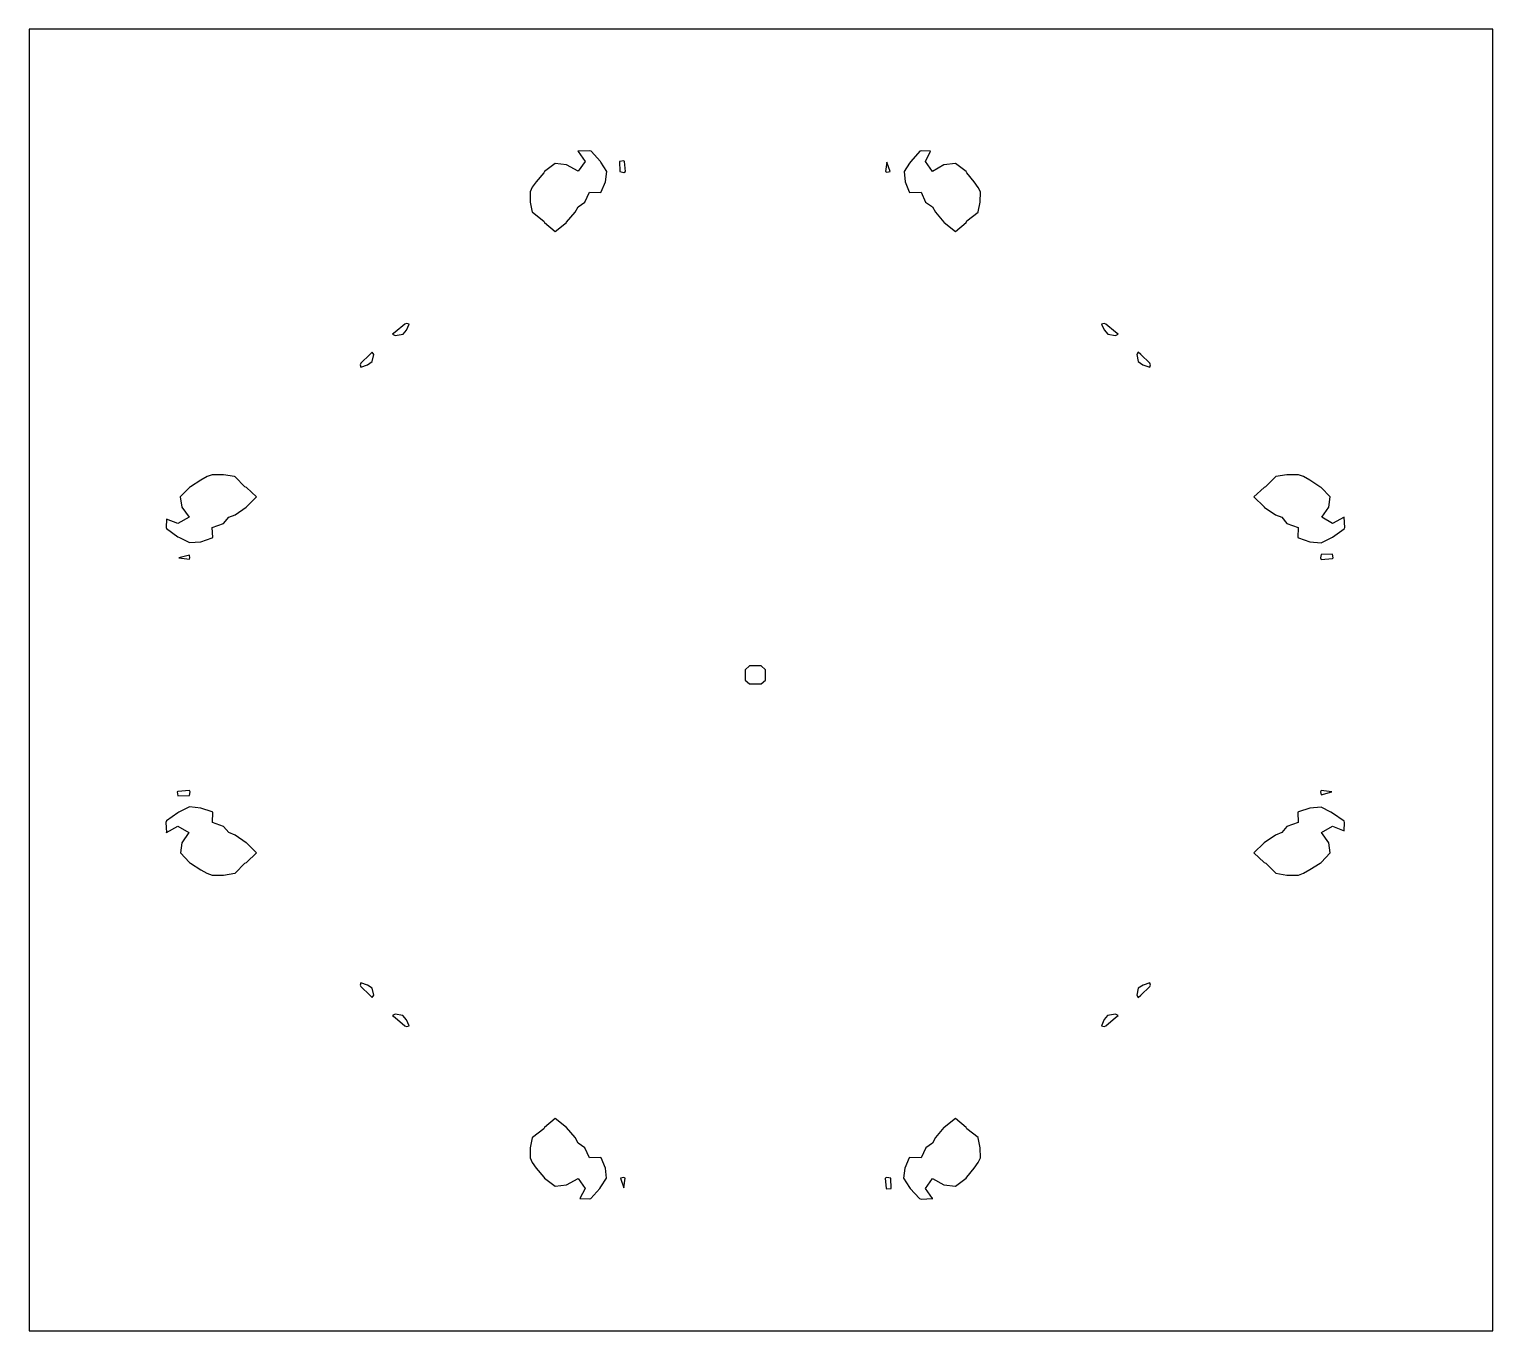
# Model space of a CAD drawing. Header units: metres. Extents: x -2.86 to 2.86, y -2.54 to 2.54.
import ezdxf

# ---------------------------------------------------------------- set-up
doc = ezdxf.new("R2010")
doc.units = ezdxf.units.M
doc.layers.add('CONDUCTIVE_PATCHES', color=1, linetype='Continuous')
doc.layers.add('UNIT_CELL_BOUND', color=7, linetype='Continuous')

msp = doc.modelspace()

# ---------------------------------------------------------------- linework, layer by layer
at = {"layer": 'CONDUCTIVE_PATCHES'}
for points in [[(-0.76, 1.7859), (-0.759, 1.7866), (-0.7258, 1.8256), (-0.7144, 1.8474), (-0.6877, 1.8653), (-0.6697, 1.9045), (-0.6251, 1.9034), (-0.6237, 1.905), (-0.6068, 1.9447), (-0.6017, 1.9844), (-0.6251, 2.0209), (-0.6272, 2.0241), (-0.6632, 2.0638), (-0.6697, 2.0658), (-0.7144, 2.0639), (-0.7151, 2.0638), (-0.7144, 2.0635), (-0.6872, 2.0241), (-0.7144, 1.986), (-0.759, 2.0104), (-0.8037, 2.0155), (-0.8459, 1.9844), (-0.8483, 1.9801), (-0.8776, 1.9447), (-0.893, 1.9231), (-0.9016, 1.905), (-0.9012, 1.8653), (-0.893, 1.8266), (-0.8924, 1.8256), (-0.8483, 1.7914), (-0.846, 1.7859), (-0.8037, 1.7508), (-0.76, 1.7859)], [(0.8011, 1.7859), (0.8037, 1.7919), (0.8475, 1.8256), (0.8483, 1.827), (0.8563, 1.8653), (0.8568, 1.905), (0.8483, 1.9229), (0.8329, 1.9447), (0.8037, 1.9802), (0.8013, 1.9844), (0.759, 2.0157), (0.7144, 2.0104), (0.6697, 1.9855), (0.642, 2.0241), (0.6624, 2.0638), (0.6251, 2.0653), (0.6202, 2.0638), (0.5846, 2.0241), (0.5804, 2.018), (0.5587, 1.9844), (0.5624, 1.9447), (0.579, 1.905), (0.5804, 1.9032), (0.6251, 1.9048), (0.6427, 1.8653), (0.6697, 1.8472), (0.681, 1.8256), (0.7144, 1.7866), (0.7153, 1.7859), (0.759, 1.751), (0.8011, 1.7859)], [(-0.5291, 1.9844), (-0.5336, 2.0241), (-0.5358, 2.0261), (-0.5531, 2.0241), (-0.5515, 1.9844), (-0.5358, 1.9816), (-0.5291, 1.9844)], [(0.504, 1.9844), (0.4911, 2.0213), (0.4858, 1.9844), (0.4911, 1.9821), (0.504, 1.9844)], [(-1.3979, 1.3494), (-1.3841, 1.3654), (-1.3739, 1.3891), (-1.3841, 1.3918), (-1.3907, 1.3891), (-1.4287, 1.3577), (-1.4391, 1.3494), (-1.4287, 1.3443), (-1.3979, 1.3494)], [(1.3944, 1.3494), (1.3841, 1.3576), (1.346, 1.3891), (1.3395, 1.3918), (1.3295, 1.3891), (1.3395, 1.3662), (1.354, 1.3494), (1.3841, 1.3444), (1.3944, 1.3494)], [(-1.537, 1.2303), (-1.518, 1.2432), (-1.5124, 1.27), (-1.518, 1.2792), (-1.5274, 1.27), (-1.5627, 1.2361), (-1.5657, 1.2303), (-1.5627, 1.2215), (-1.537, 1.2303)], [(1.5211, 1.2303), (1.518, 1.2362), (1.4827, 1.27), (1.4734, 1.2792), (1.4677, 1.27), (1.4734, 1.2426), (1.4915, 1.2303), (1.518, 1.2213), (1.5211, 1.2303)], [(-2.1411, 0.5556), (-2.1429, 0.5953), (-2.0985, 0.611), (-2.0781, 0.635), (-2.0538, 0.645), (-2.0099, 0.6747), (-2.0092, 0.6755), (-1.9698, 0.7144), (-2.0092, 0.7518), (-2.0159, 0.7541), (-2.0538, 0.793), (-2.0554, 0.7937), (-2.0985, 0.8009), (-2.1431, 0.8013), (-2.1632, 0.7937), (-2.1878, 0.78), (-2.2277, 0.7541), (-2.2324, 0.752), (-2.2677, 0.7144), (-2.2618, 0.6747), (-2.2337, 0.635), (-2.2771, 0.6103), (-2.3217, 0.6284), (-2.3234, 0.5953), (-2.3217, 0.591), (-2.2771, 0.5594), (-2.2703, 0.5556), (-2.2324, 0.5364), (-2.1878, 0.5396), (-2.1431, 0.5544), (-2.1411, 0.5556)], [(2.2289, 0.5556), (2.2324, 0.5575), (2.2771, 0.5895), (2.2793, 0.5953), (2.2772, 0.635), (2.2771, 0.6356), (2.2768, 0.635), (2.2324, 0.6108), (2.1896, 0.635), (2.217, 0.6747), (2.2228, 0.7144), (2.1878, 0.7519), (2.1829, 0.7541), (2.1431, 0.7801), (2.1189, 0.7937), (2.0985, 0.8014), (2.0538, 0.8011), (2.0103, 0.7937), (2.0092, 0.7932), (1.9706, 0.7541), (1.9645, 0.752), (1.925, 0.7144), (1.9645, 0.6756), (1.9653, 0.6747), (2.0092, 0.6452), (2.0337, 0.635), (2.0538, 0.6113), (2.0979, 0.5953), (2.0966, 0.5556), (2.0985, 0.5544), (2.1431, 0.5393), (2.1878, 0.5348), (2.2289, 0.5556)], [(-2.2299, 0.4763), (-2.2324, 0.4877), (-2.274, 0.4763), (-2.2324, 0.4715), (-2.2299, 0.4763)], [(2.2347, 0.4763), (2.2324, 0.4916), (2.1878, 0.4902), (2.1847, 0.4763), (2.1878, 0.4704), (2.2324, 0.4743), (2.2347, 0.4763)], [(0.0174, 0), (0.0174, 0.0397), (0, 0.0551), (-0.0446, 0.0551), (-0.062, 0.0397), (-0.062, 0), (-0.0446, -0.0154), (0, -0.0154), (0.0174, 0)], [(-2.2293, -0.4366), (-2.2324, -0.4307), (-2.2771, -0.4346), (-2.2794, -0.4366), (-2.2771, -0.4519), (-2.2324, -0.4505), (-2.2293, -0.4366)], [(2.2294, -0.4366), (2.1878, -0.4318), (2.1853, -0.4366), (2.1878, -0.448), (2.2294, -0.4366)], [(-2.0549, -0.7541), (-2.0538, -0.7535), (-2.0153, -0.7144), (-2.0092, -0.7123), (-1.9696, -0.6747), (-2.0092, -0.6359), (-2.0099, -0.635), (-2.0538, -0.6055), (-2.0784, -0.5953), (-2.0985, -0.5716), (-2.1425, -0.5556), (-2.1413, -0.5159), (-2.1431, -0.5147), (-2.1878, -0.4997), (-2.2324, -0.4951), (-2.2736, -0.5159), (-2.2771, -0.5179), (-2.3217, -0.5498), (-2.324, -0.5556), (-2.3219, -0.5953), (-2.3217, -0.596), (-2.3214, -0.5953), (-2.2771, -0.5711), (-2.2342, -0.5953), (-2.2617, -0.635), (-2.2674, -0.6747), (-2.2324, -0.7122), (-2.2276, -0.7144), (-2.1878, -0.7404), (-2.1635, -0.7541), (-2.1431, -0.7617), (-2.0985, -0.7614), (-2.0549, -0.7541)], [(2.1186, -0.7541), (2.1431, -0.7403), (2.183, -0.7144), (2.1878, -0.7123), (2.223, -0.6747), (2.2171, -0.635), (2.1891, -0.5953), (2.2324, -0.5706), (2.2771, -0.5888), (2.2788, -0.5556), (2.2771, -0.5513), (2.2324, -0.5197), (2.2256, -0.5159), (2.1878, -0.4967), (2.1431, -0.4999), (2.0985, -0.5147), (2.0965, -0.5159), (2.0983, -0.5556), (2.0538, -0.5713), (2.0335, -0.5953), (2.0092, -0.6054), (1.9653, -0.635), (1.9645, -0.6359), (1.9252, -0.6747), (1.9645, -0.7121), (1.9712, -0.7144), (2.0092, -0.7533), (2.0108, -0.7541), (2.0538, -0.7612), (2.0985, -0.7616), (2.1186, -0.7541)], [(-1.5123, -1.2303), (-1.518, -1.2029), (-1.5361, -1.1906), (-1.5627, -1.1816), (-1.5658, -1.1906), (-1.5627, -1.1965), (-1.5274, -1.2303), (-1.518, -1.2395), (-1.5123, -1.2303)], [(1.4827, -1.2303), (1.518, -1.1964), (1.5211, -1.1906), (1.518, -1.1818), (1.4924, -1.1906), (1.4734, -1.2035), (1.4678, -1.2303), (1.4734, -1.2395), (1.4827, -1.2303)], [(-1.3741, -1.3494), (-1.3841, -1.3266), (-1.3986, -1.3097), (-1.4287, -1.3047), (-1.4391, -1.3097), (-1.4287, -1.318), (-1.3906, -1.3494), (-1.3841, -1.3521), (-1.3741, -1.3494)], [(1.346, -1.3494), (1.3841, -1.318), (1.3945, -1.3097), (1.3841, -1.3046), (1.3532, -1.3097), (1.3395, -1.3257), (1.3293, -1.3494), (1.3395, -1.3521), (1.346, -1.3494)], [(-0.6649, -2.0241), (-0.6293, -1.9844), (-0.6251, -1.9783), (-0.6034, -1.9447), (-0.6071, -1.905), (-0.6237, -1.8653), (-0.6251, -1.8635), (-0.6697, -1.8651), (-0.6874, -1.8256), (-0.7144, -1.8075), (-0.7257, -1.7859), (-0.759, -1.7469), (-0.76, -1.7463), (-0.8037, -1.7113), (-0.8457, -1.7463), (-0.8483, -1.7522), (-0.8921, -1.7859), (-0.893, -1.7873), (-0.901, -1.8256), (-0.9014, -1.8653), (-0.893, -1.8832), (-0.8775, -1.905), (-0.8483, -1.9405), (-0.846, -1.9447), (-0.8037, -1.976), (-0.759, -1.9708), (-0.7144, -1.9458), (-0.6866, -1.9844), (-0.707, -2.0241), (-0.6697, -2.0256), (-0.6649, -2.0241)], [(0.6705, -2.0241), (0.6697, -2.0238), (0.6425, -1.9844), (0.6697, -1.9463), (0.7144, -1.9707), (0.759, -1.9758), (0.8012, -1.9447), (0.8037, -1.9404), (0.8329, -1.905), (0.8483, -1.8834), (0.8569, -1.8653), (0.8565, -1.8256), (0.8483, -1.7869), (0.8477, -1.7859), (0.8037, -1.7517), (0.8013, -1.7463), (0.759, -1.7111), (0.7154, -1.7463), (0.7144, -1.7469), (0.6812, -1.7859), (0.6697, -1.8077), (0.6431, -1.8256), (0.6251, -1.8648), (0.5804, -1.8637), (0.5791, -1.8653), (0.5621, -1.905), (0.557, -1.9447), (0.5804, -1.9812), (0.5826, -1.9844), (0.6185, -2.0241), (0.6251, -2.0261), (0.6697, -2.0242), (0.6705, -2.0241)], [(-0.5304, -1.9447), (-0.5358, -1.9425), (-0.5487, -1.9447), (-0.5358, -1.9817), (-0.5304, -1.9447)], [(0.5084, -1.9844), (0.5069, -1.9447), (0.4911, -1.9419), (0.4845, -1.9447), (0.4889, -1.9844), (0.4911, -1.9864), (0.5084, -1.9844)]]:
    msp.add_lwpolyline(points, dxfattribs=at)
at = {"layer": 'UNIT_CELL_BOUND'}
msp.add_lwpolyline([(-2.8575, -2.54), (2.8575, -2.54), (2.8575, 2.54), (-2.8575, 2.54), (-2.8575, -2.54)], dxfattribs=at)

doc.saveas('drawing.dxf')
